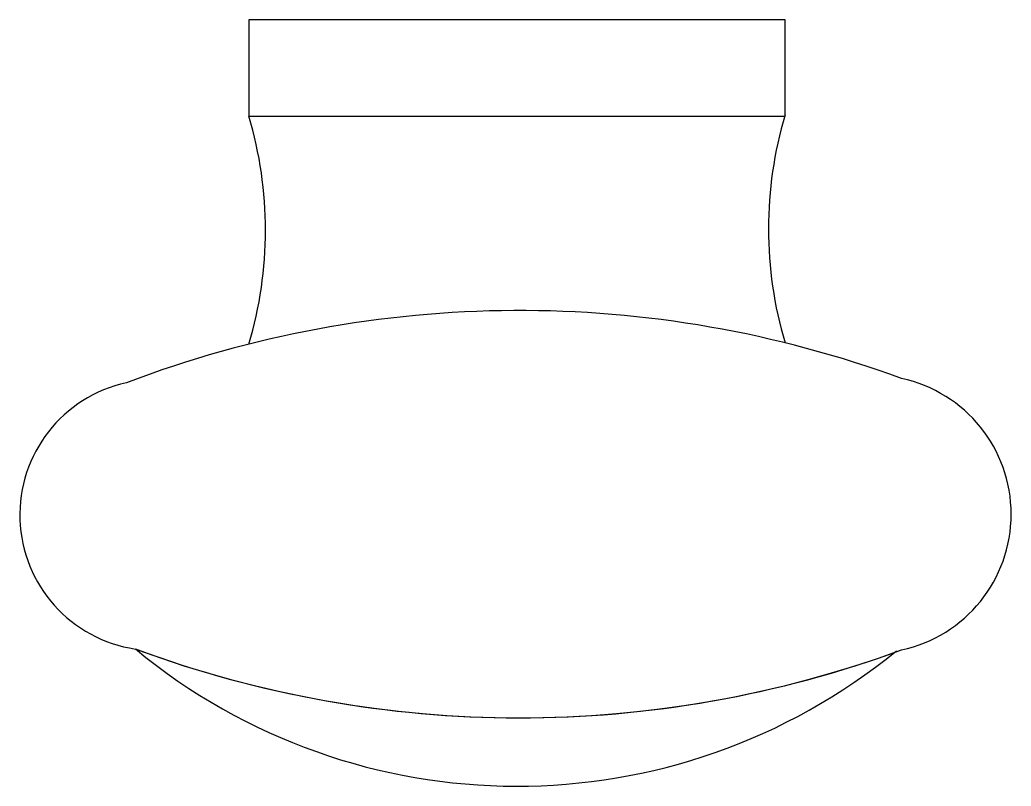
# Model space of a CAD drawing. Header units: centimetres. Extents: x 48.98 to 54.31, y 431 to 435.13.
import ezdxf

# ---------------------------------------------------------------- set-up
doc = ezdxf.new("R2010")
doc.units = ezdxf.units.CM
doc.header["$MEASUREMENT"] = 0
doc.layers.add('A-FURN', color=7, linetype='Continuous')

msp = doc.modelspace()

# ---------------------------------------------------------------- linework, layer by layer
at = {"layer": 'A-FURN'}
msp.add_lwpolyline([(50.2112, 435.1254), (50.2112, 434.606), (53.0968, 434.606), (53.0968, 435.1254)], close=True, dxfattribs=at)
for centre, radius, start, end in [((48.1474, 433.9927), 2.153, 343.4478, 16.5522), ((55.1606, 433.9999), 2.153, 163.4478, 196.5522), ((51.6686, 427.6071), 5.9534, 69.80207, 110.8156), ((49.7071, 432.4595), 0.7289, 102.209, 261.6083), ((53.5669, 432.4641), 0.747, 282.1469, 77.8531), ((51.6686, 437.3212), 5.9534, 249.67543, 290.19793), ((51.6543, 434.2246), 3.2246, 230.4429, 309.304), ((51.6686, 437.3212), 5.9534, 249.78255, 290.19793)]:
    msp.add_arc(centre, radius, start, end, dxfattribs=at)

doc.saveas('drawing.dxf')
